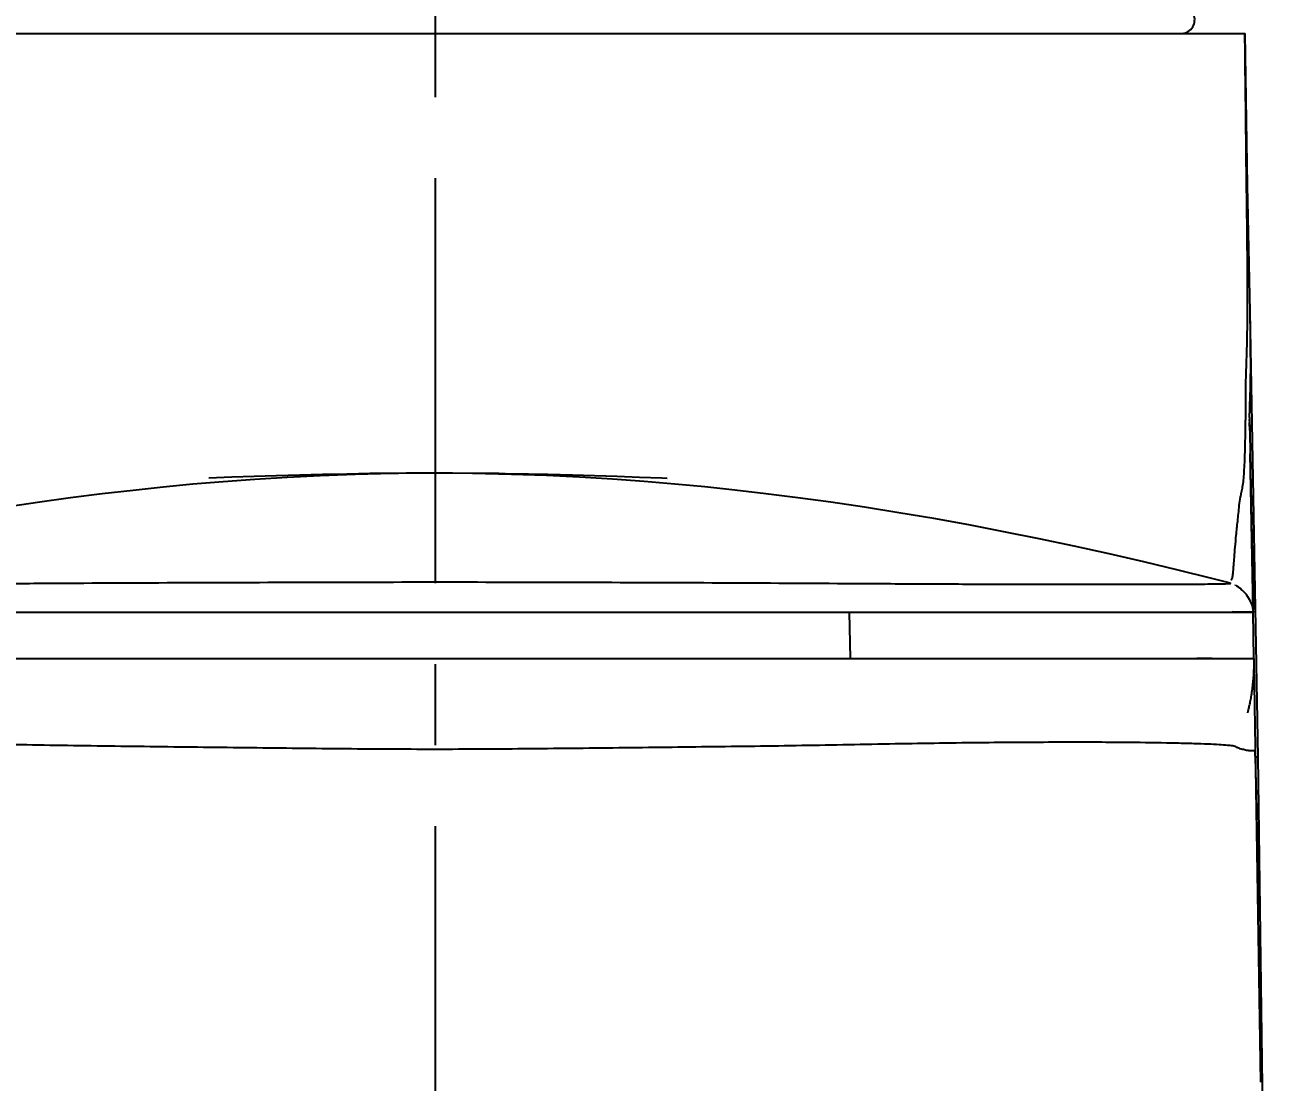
# Model space of a CAD drawing. Extents: x -13865 to -13271, y -11108 to -10688.
# Drawn here: x -13691.03 to -13664.24, y -10842.42 to -10819.58 of the extents above; entities that cross this region are included whole.
import ezdxf

# ---------------------------------------------------------------- set-up
doc = ezdxf.new("R2010")
doc.units = 0
doc.header["$LTSCALE"] = 7
doc.linetypes.add('CENTER', pattern=[2, 1.25, -0.25, 0.25, -0.25])
doc.linetypes.add('CENTER2', pattern=[1.125, 0.75, -0.125, 0.125, -0.125])
doc.layers.get('Defpoints').update_dxf_attribs({"linetype": 'CONTINUOUS'})
for name, color, linetype in [('CENTER', 1, 'CENTER2'), ('DWG', 7, 'CONTINUOUS'), ('FL0712_BODY_R2SHAPE', 7, 'CONTINUOUS')]:
    doc.layers.add(name, color=color, linetype=linetype)
doc.styles.add('DD', font='romans', dxfattribs={"bigfont": 'GHS.shx'})
doc.dimstyles.new('CWC', dxfattribs={"dimscale": 0, "dimtxt": 3.5, "dimasz": 3.5, "dimexe": 2, "dimexo": 1, "dimgap": 1, "dimtad": 1, "dimdec": 4, "dimdsep": 46, "dimtxsty": 'DD', "dimcen": 3, "dimclrd": 2, "dimclre": 2, "dimclrt": 2, "dimadec": 3, "dimazin": 2, "dimtfac": 1, "dimtdec": 4, "dimtmove": 0, "dimatfit": 3, "dimfxl": 1, "dimtvp": 1, "dimtolj": 1, "dimtzin": 0, "dimlwd": -1, "dimlwe": -1, "dimarcsym": 0})

# ---------------------------------------------------------------- blocks, each defined once
blk = doc.blocks.new('*D3')
at = {"layer": 'Defpoints', "color": 0, "transparency": 16777216}
for p in [(-14378.064, -11893.35), (-14321.031, -11893.35), (-14346.031, -12038.584)]:
    blk.add_point(p, dxfattribs=at)
at = {"layer": 'DWG', "color": 2, "transparency": 16777216}
for p, q in [((-14322.031, -11893.35), (-14380.064, -11893.35)), ((-14378.064, -12035.084), (-14378.064, -11896.85)), ((-14347.031, -12038.584), (-14380.064, -12038.584))]:
    blk.add_line(p, q, dxfattribs=at)
for points in [[(-14378.647, -11896.85), (-14377.481, -11896.85), (-14378.064, -11893.35)], [(-14378.647, -12035.084), (-14377.481, -12035.084), (-14378.064, -12038.584)]]:
    blk.add_solid(points, dxfattribs=at)
at = {"layer": 'DWG', "color": 2, "transparency": 16777216, "insert": (-14381.731, -11965.967), "char_height": 3.5, "attachment_point": 5, "rotation": 90, "style": 'DD'}
blk.add_mtext('\\A1;(145)', dxfattribs=at)

msp = doc.modelspace()

# ---------------------------------------------------------------- linework, layer by layer
at = {"layer": 'CENTER', "linetype": 'CENTER'}
msp.add_line((-13682.1678, -10780.8864), (-13682.1678, -10930.76522), dxfattribs=at)
at = {"layer": 'DWG'}
msp.add_arc((-13666.05935, -10819.46522), 0.3, 270, 15.067606, dxfattribs=at)
at = {"layer": 'FL0712_BODY_R2SHAPE', "color": 7, "linetype": 'Continuous'}
for p, q in [((-13699.66785, -10819.76522), (-13664.66781, -10819.76522)), ((-13664.6148, -10823.04912), (-13664.6678, -10819.76522)), ((-13664.56122, -10825.76607), (-13664.6148, -10823.04912)), ((-13664.39103, -10835.39079), (-13664.56146, -10825.76608)), ((-13664.55983, -10825.84906), (-13664.56122, -10825.76607)), ((-13664.65827, -10828.13481), (-13664.65786, -10828.09785)), ((-13664.65786, -10828.09785), (-13664.65741, -10828.05405)), ((-13664.5751, -10828.04902), (-13664.56846, -10828.37188)), ((-13664.57493, -10828.1038), (-13664.57494, -10828.10338)), ((-13664.57484, -10828.11498), (-13664.57494, -10828.10357)), ((-13664.57458, -10828.1322), (-13664.57484, -10828.11498)), ((-13664.56916, -10828.34178), (-13664.57378, -10828.16905)), ((-13664.56906, -10828.36842), (-13664.56012, -10828.84138)), ((-13664.49668, -10832.20458), (-13664.56055, -10828.84199)), ((-13664.56012, -10828.84138), (-13664.499, -10832.07979)), ((-13686.07798, -10829.33325), (-13686.5571, -10829.35144)), ((-13685.60146, -10829.31727), (-13686.07798, -10829.33325)), ((-13685.08949, -10829.30243), (-13685.60146, -10829.31727)), ((-13684.59997, -10829.2905), (-13685.08949, -10829.30243)), ((-13684.07302, -10829.28009), (-13684.59997, -10829.2905)), ((-13683.95365, -10829.28206), (-13684.40652, -10829.29195)), ((-13683.5752, -10829.27258), (-13684.07302, -10829.28009)), ((-13683.51435, -10829.27442), (-13683.95365, -10829.28206)), ((-13683.08389, -10829.2689), (-13683.5752, -10829.27258)), ((-13682.95707, -10829.26639), (-13683.34977, -10829.26992)), ((-13682.21939, -10829.26439), (-13683.08389, -10829.2689)), ((-13682.27853, -10829.26413), (-13682.79491, -10829.26535)), ((-13681.78916, -10829.26418), (-13682.29644, -10829.26362)), ((-13681.28494, -10829.26706), (-13682.21939, -10829.26439)), ((-13680.79327, -10829.27209), (-13681.33745, -10829.26806)), ((-13680.24474, -10829.28031), (-13681.061, -10829.27112)), ((-13680.15098, -10829.28685), (-13680.61694, -10829.27774)), ((-13679.73277, -10829.29045), (-13680.24474, -10829.28031)), ((-13679.68976, -10829.29794), (-13680.15098, -10829.28685)), ((-13679.19972, -10829.30357), (-13679.73277, -10829.29045)), ((-13679.38775, -10829.30636), (-13679.68976, -10829.29794)), ((-13678.72144, -10829.31756), (-13679.19972, -10829.30357)), ((-13678.23665, -10829.33391), (-13678.72144, -10829.31756)), ((-13677.75528, -10829.35231), (-13678.23665, -10829.33391)), ((-13686.5571, -10829.35144), (-13687.05667, -10829.37263)), ((-13677.26818, -10829.37312), (-13677.75528, -10829.35231)), ((-13677.15582, -10829.3782), (-13677.26818, -10829.37312)), ((-13664.89351, -10831.67541), (-13664.89357, -10831.67537)), ((-13664.89084, -10831.67683), (-13664.89112, -10831.67668)), ((-13664.88802, -10831.67835), (-13664.88843, -10831.67813)), ((-13664.88522, -10831.67988), (-13664.88573, -10831.6796)), ((-13664.88243, -10831.68142), (-13664.88302, -10831.68109)), ((-13664.87989, -10831.68284), (-13664.88055, -10831.68247)), ((-13664.87707, -10831.68443), (-13664.8778, -10831.68401)), ((-13664.87395, -10831.68622), (-13664.87476, -10831.68575)), ((-13664.87138, -10831.6877), (-13664.87226, -10831.68719)), ((-13664.8686, -10831.68933), (-13664.86955, -10831.68877)), ((-13664.86437, -10831.69253), (-13664.86519, -10831.69205)), ((-13664.84925, -10831.70172), (-13664.85743, -10831.69604)), ((-13664.85336, -10831.69856), (-13664.85476, -10831.69769)), ((-13664.84258, -10831.70593), (-13664.85191, -10831.69947)), ((-13664.84724, -10831.70243), (-13664.84885, -10831.7014)), ((-13664.83465, -10831.71107), (-13664.84555, -10831.7035)), ((-13664.84, -10831.7071), (-13664.84194, -10831.70584)), ((-13664.82544, -10831.71721), (-13664.83797, -10831.70844)), ((-13664.83128, -10831.71289), (-13664.83362, -10831.71133)), ((-13664.81473, -10831.72459), (-13664.82883, -10831.71455)), ((-13664.79662, -10831.73771), (-13664.79717, -10831.73729)), ((-13699.83836, -10832.26455), (-13664.49837, -10832.26469)), ((-13673.19709, -10833.26522), (-13673.21886, -10832.26534)), ((-13664.499, -10832.07979), (-13664.49719, -10832.17601)), ((-13664.47974, -10833.26526), (-13664.49837, -10832.26469)), ((-13664.49719, -10832.17601), (-13664.49665, -10832.20496)), ((-13699.85934, -10833.2652), (-13664.47974, -10833.26526)), ((-13664.32692, -10842.4186), (-13664.47485, -10833.37437)), ((-13664.60272, -10834.40507), (-13664.5941, -10834.36887)), ((-13664.43973, -10835.62082), (-13664.45183, -10835.29603)), ((-13664.43477, -10835.39079), (-13664.3923, -10835.39079)), ((-13664.23611, -10847.16768), (-13664.39103, -10835.39079)), ((-13664.37953, -10838.87084), (-13664.38402, -10838.57371))]:
    msp.add_line(p, q, dxfattribs=at)
for points in [[(-13683.07188, -10829.27162), (-13683.89708, -10829.29084), (-13684.64809, -10829.31864), (-13685.36216, -10829.35409), (-13686.06548, -10829.39753), (-13686.7475, -10829.44767), (-13687.39911, -10829.50284), (-13688.04183, -10829.56413), (-13688.69283, -10829.63307), (-13689.35688, -10829.71039), (-13690.04734, -10829.79815), (-13690.75645, -10829.89594), (-13691.48215, -10830.00389), (-13692.22053, -10830.12172), (-13692.96767, -10830.24897), (-13693.72097, -10830.38526), (-13694.47711, -10830.52993), (-13695.23385, -10830.68241), (-13695.98829, -10830.8419), (-13696.73839, -10831.0077), (-13697.48156, -10831.17892)], [(-13666.11724, -10831.35569), (-13666.85686, -10831.17857), (-13667.605, -10831.00624), (-13668.35988, -10830.83946), (-13669.1189, -10830.67913), (-13669.88002, -10830.52594), (-13670.64032, -10830.3807), (-13671.39755, -10830.24397), (-13672.14837, -10830.1164), (-13672.89016, -10829.99839), (-13673.61895, -10829.89038), (-13674.33072, -10829.79266), (-13675.02369, -10829.70504), (-13675.6902, -10829.62791), (-13676.34424, -10829.55915), (-13676.99137, -10829.49799), (-13677.64842, -10829.44298), (-13678.3376, -10829.39305), (-13679.04753, -10829.35004), (-13679.76374, -10829.3154), (-13680.51807, -10829.28849), (-13681.35689, -10829.27022)], [(-13664.98674, -10831.63907), (-13665.38909, -10831.53649), (-13666.11724, -10831.35569)], [(-13664.85476, -10831.69831), (-13664.85911, -10831.69567), (-13664.86232, -10831.69374)], [(-13664.81761, -10831.72234), (-13664.82068, -10831.72018), (-13664.82355, -10831.71819)], [(-13664.49193, -10832.26473), (-13664.49671, -10832.20413), (-13664.51335, -10832.12643), (-13664.5395, -10832.05398), (-13664.57214, -10831.98862), (-13664.60751, -10831.93236), (-13664.64303, -10831.88494), (-13664.67586, -10831.84677), (-13664.70541, -10831.81604), (-13664.73096, -10831.79177), (-13664.75296, -10831.7724), (-13664.77194, -10831.75671), (-13664.78824, -10831.74396), (-13664.80245, -10831.73337), (-13664.81761, -10831.72234)], [(-13664.80228, -10831.73346), (-13664.80675, -10831.73016), (-13664.81073, -10831.72727), (-13664.81432, -10831.72468)], [(-13664.49837, -10832.26469), (-13664.52529, -10832.26376), (-13664.60795, -10832.26279), (-13664.95106, -10832.26089)], [(-13673.19746, -10833.26509), (-13665.71123, -10833.26152), (-13665.38459, -10833.26191)], [(-13664.70395, -10833.26376), (-13664.50434, -10833.26488), (-13664.47974, -10833.26526)], [(-13664.5941, -10834.36887), (-13664.58937, -10834.34841), (-13664.58445, -10834.32667), (-13664.57936, -10834.30366), (-13664.57415, -10834.27949), (-13664.56885, -10834.25424), (-13664.56351, -10834.228), (-13664.55815, -10834.2009), (-13664.55284, -10834.17309), (-13664.54757, -10834.14454), (-13664.54235, -10834.11524), (-13664.53721, -10834.0852), (-13664.53215, -10834.05442), (-13664.52719, -10834.02292), (-13664.52236, -10833.99073), (-13664.51767, -10833.95786), (-13664.51314, -10833.92435), (-13664.50878, -10833.8902), (-13664.50461, -10833.85545), (-13664.50065, -10833.8201), (-13664.49691, -10833.78415), (-13664.4934, -10833.74763), (-13664.49015, -10833.71056), (-13664.48716, -10833.67296), (-13664.48446, -10833.63486), (-13664.48206, -10833.59627), (-13664.47997, -10833.55722), (-13664.47821, -10833.51774), (-13664.47679, -10833.47785), (-13664.47572, -10833.43757), (-13664.47503, -10833.39694), (-13664.47471, -10833.35598), (-13664.47479, -10833.31471), (-13664.47527, -10833.27318), (-13664.47542, -10833.26466)], [(-13664.61049, -10834.43661), (-13664.60895, -10834.43041), (-13664.60272, -10834.40507)]]:
    msp.add_lwpolyline(points, dxfattribs=at)
for centre, radius, start, end in [((-13707.63418, -10827.64305), 42.97872, 359.028103, 359.344406), ((-13695.09857, -10827.88907), 30.44068, 358.271632, 358.90317), ((-13703.12386, -10827.71874), 38.46777, 358.878329, 359.026873)]:
    msp.add_arc(centre, radius, start, end, dxfattribs=at)
for points, knots in [([(-13664.65741, -10828.05405), (-13664.65614, -10827.92599), (-13664.65455, -10827.6594), (-13664.65473, -10827.24434), (-13664.63553, -10826.80048), (-13664.62321, -10826.33001), (-13664.61614, -10825.83624), (-13664.61443, -10825.14129), (-13664.62285, -10824.24017), (-13664.63812, -10823.13581), (-13664.65313, -10821.63986), (-13664.66639, -10820.5151), (-13664.675, -10819.7652)], [0, 0, 0, 0, 0.04634329, 0.09648394, 0.15018604, 0.20709771, 0.26680389, 0.32889246, 0.45859601, 0.59292156, 0.72859784, 1, 1, 1, 1]), ([(-13664.57458, -10828.05641), (-13664.57157, -10827.88699), (-13664.55456, -10827.538), (-13664.54727, -10826.9994), (-13664.55216, -10826.43295), (-13664.55663, -10826.04638), (-13664.55983, -10825.84906)], [0, 0, 0, 0, 0.23026517, 0.47468165, 0.73183103, 1, 1, 1, 1]), ([(-13664.96786, -10831.57678), (-13664.96409, -10831.56798), (-13664.95649, -10831.55028), (-13664.94444, -10831.52663), (-13664.94003, -10831.49974), (-13664.93306, -10831.4522), (-13664.92495, -10831.36737), (-13664.91434, -10831.23537), (-13664.90142, -10831.06158), (-13664.88414, -10830.8447), (-13664.86543, -10830.63694), (-13664.84652, -10830.44993), (-13664.82947, -10830.29509), (-13664.81125, -10830.13065), (-13664.79773, -10829.95548), (-13664.7774, -10829.80175), (-13664.74537, -10829.66966), (-13664.7197, -10829.55039), (-13664.70168, -10829.40542), (-13664.68331, -10829.15483), (-13664.67613, -10828.95197), (-13664.67174, -10828.80719)], [0, 0, 0, 0, 0.01029236, 0.02076516, 0.02825217, 0.03939762, 0.07250012, 0.11975151, 0.18180156, 0.25982142, 0.35363871, 0.40603549, 0.46186709, 0.52111119, 0.58385497, 0.65077309, 0.68743717, 0.72992056, 0.78185199, 0.84429782, 1, 1, 1, 1]), ([(-13699.34997, -10831.64109), (-13699.35036, -10831.64146), (-13699.35193, -10831.64289), (-13699.34367, -10831.64517), (-13699.33277, -10831.6456), (-13699.30366, -10831.64779), (-13699.2633, -10831.64897), (-13699.20697, -10831.65066), (-13699.13762, -10831.65207), (-13699.05476, -10831.65348), (-13698.95892, -10831.65478), (-13698.80542, -10831.65649), (-13698.5821, -10831.65831), (-13698.27709, -10831.66003), (-13697.92365, -10831.66133), (-13697.5232, -10831.66222), (-13696.9014, -10831.66284), (-13696.02547, -10831.66258), (-13694.87179, -10831.66101), (-13693.60174, -10831.65689), (-13692.24472, -10831.65053), (-13690.35241, -10831.63795), (-13687.95072, -10831.6267), (-13685.05704, -10831.61721), (-13682.15846, -10831.61039), (-13679.25991, -10831.6163), (-13676.3663, -10831.62673), (-13673.96484, -10831.63875), (-13672.07306, -10831.65067), (-13670.71701, -10831.65697), (-13669.44834, -10831.66105), (-13668.2963, -10831.6626), (-13667.28852, -10831.66287), (-13666.55037, -10831.66186), (-13666.04946, -10831.66001), (-13665.74556, -10831.65829), (-13665.52323, -10831.65646), (-13665.3706, -10831.65471), (-13665.27547, -10831.6534), (-13665.1934, -10831.65193), (-13665.12483, -10831.65056), (-13665.06957, -10831.64862), (-13665.02988, -10831.64788), (-13665.00256, -10831.64469), (-13664.99147, -10831.64535), (-13664.98469, -10831.64194), (-13664.9865, -10831.64082), (-13664.98698, -10831.64042)], [0, 0, 0, 0, 0.000047, 0.00013756, 0.00049427, 0.00126978, 0.00248687, 0.00411994, 0.00614621, 0.0085571, 0.01134801, 0.01451434, 0.02195474, 0.03084132, 0.04113705, 0.05280483, 0.06579434, 0.09541013, 0.12925917, 0.16649193, 0.20626534, 0.24770692, 0.33166348, 0.41589573, 0.50027998, 0.58466316, 0.6688922, 0.7528472, 0.79427433, 0.83401752, 0.87120933, 0.90500987, 0.93457199, 0.95917222, 0.96943829, 0.97829306, 0.98569818, 0.98884513, 0.99161529, 0.99400389, 0.99600616, 0.99761264, 0.99879982, 0.99954208, 0.99987002, 0.99994543, 1, 1, 1, 1]), ([(-13667.0467, -10835.0819), (-13667.5268, -10835.07652), (-13668.57724, -10835.07312), (-13670.26239, -10835.08347), (-13672.13873, -10835.10746), (-13674.12424, -10835.14969), (-13676.15701, -10835.1748), (-13678.20174, -10835.1982), (-13680.25111, -10835.22039), (-13682.30316, -10835.23323), (-13684.35492, -10835.21728), (-13686.40369, -10835.19517), (-13688.44768, -10835.16998), (-13690.47692, -10835.14595), (-13692.45218, -10835.1009), (-13694.30805, -10835.08137), (-13695.96214, -10835.0742), (-13696.98841, -10835.07778), (-13697.45489, -10835.08381)], [0, 0, 0, 0, 0.04736589, 0.10362374, 0.16624448, 0.23248235, 0.29953887, 0.36679331, 0.43421059, 0.50172435, 0.56923009, 0.6366212, 0.70385099, 0.77088768, 0.83681985, 0.8987605, 0.95397762, 1, 1, 1, 1]), ([(-13664.56853, -10835.26129), (-13664.59247, -10835.25894), (-13664.64661, -10835.24974), (-13664.71557, -10835.23239), (-13664.77722, -10835.2143), (-13664.81816, -10835.19946), (-13664.85463, -10835.18475), (-13664.88973, -10835.16601), (-13664.95615, -10835.15021), (-13665.07099, -10835.13915), (-13665.24981, -10835.12645), (-13665.49282, -10835.11606), (-13665.79816, -10835.10576), (-13666.32301, -10835.09205), (-13666.74589, -10835.08527), (-13667.0467, -10835.0819)], [0, 0, 0, 0, 0.02890302, 0.06585666, 0.08541914, 0.10608217, 0.11815595, 0.13266316, 0.15369614, 0.19949924, 0.27134779, 0.36907315, 0.49177783, 0.63848729, 1, 1, 1, 1]), ([(-13664.45183, -10835.29603), (-13664.45232, -10835.28855), (-13664.4535, -10835.27658), (-13664.45413, -10835.26692), (-13664.45623, -10835.26018), (-13664.45874, -10835.26234), (-13664.4595, -10835.26463), (-13664.46361, -10835.26621), (-13664.46684, -10835.26192), (-13664.47246, -10835.26148), (-13664.47798, -10835.26148), (-13664.48619, -10835.26137), (-13664.50309, -10835.26195), (-13664.53133, -10835.264), (-13664.55527, -10835.26259), (-13664.56853, -10835.26129)], [0, 0, 0, 0, 0.1496351, 0.21891601, 0.23765919, 0.24790067, 0.27181497, 0.28742041, 0.32431332, 0.35936231, 0.39608383, 0.43552258, 0.52282264, 0.73397181, 1, 1, 1, 1]), ([(-13664.38402, -10838.57371), (-13664.39335, -10837.96004), (-13664.40936, -10836.9757), (-13664.42915, -10835.9914), (-13664.43973, -10835.62082)], [0, 0, 0, 0, 0.6234206, 1, 1, 1, 1])]:
    msp.add_open_spline(points, degree=3, knots=knots, dxfattribs=at)

# ---------------------------------------------------------------- dimensions: what is measured, and where the dimension line sits
at = {"layer": 'DWG'}
dim = msp.add_linear_dim(base=(-13739.20126, -10784.53097), p1=(-13707.1678, -10929.76522), p2=(-13682.1678, -10784.53097), angle=90, text='(145)', dimstyle='CWC', override={"dimscale": 1}, dxfattribs=at)
dim.commit()
dim.dimension.update_dxf_attribs({"geometry": '*D3', "text_midpoint": (-13742.86793, -10857.1481), "insert": (638.86273, 1108.81904)})

doc.saveas('drawing.dxf')
